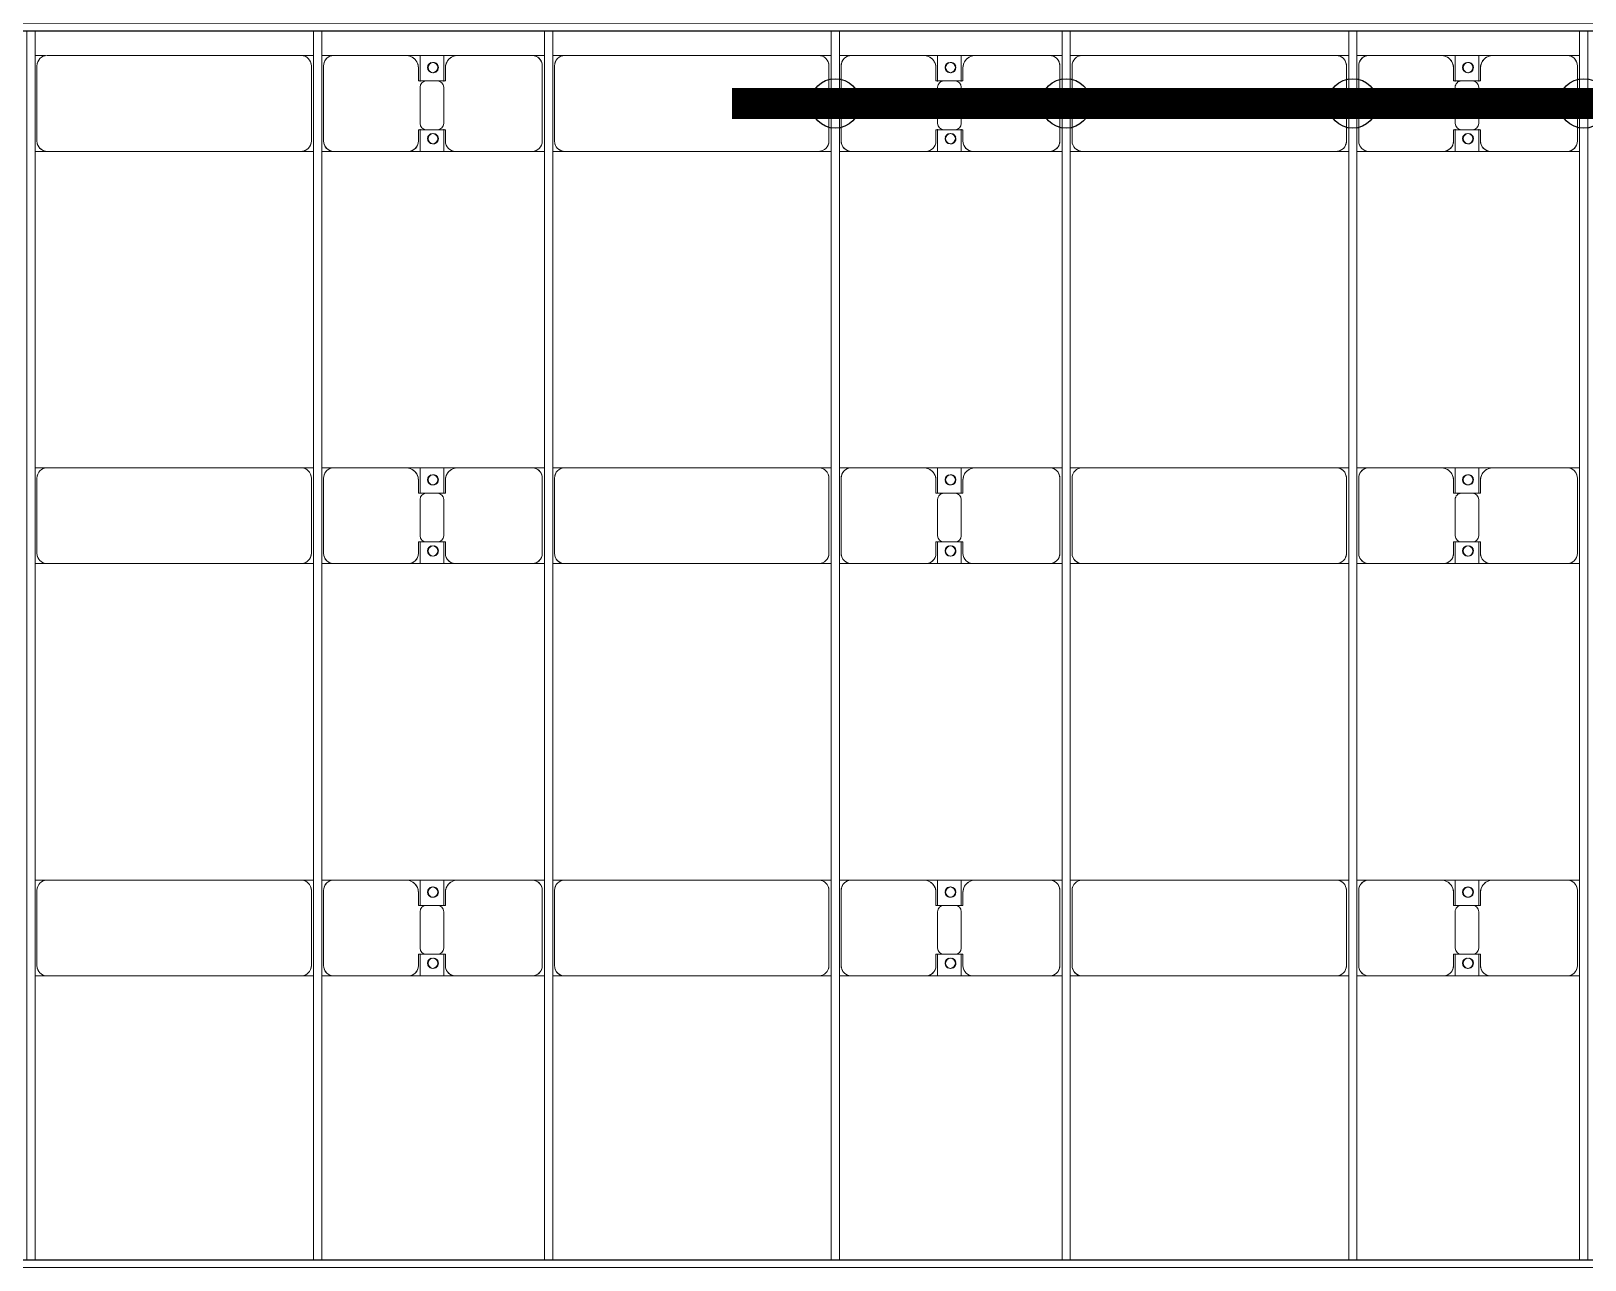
# Model space of a CAD drawing. Header units: millimetres. Extents: x -533732 to -130507, y -117886 to -23954.
# Drawn here: x -506630 to -499094, y -47746 to -41785 of the extents above; entities that cross this region are included whole.
import ezdxf

# ---------------------------------------------------------------- set-up
doc = ezdxf.new("R2010")
doc.units = ezdxf.units.MM
doc.layers.add('A-GENM', color=13, linetype='Continuous', lineweight=9)
doc.layers.add('S-BEAM', color=12, linetype='Continuous', lineweight=9)
doc.layers.add('GC-HOP 40x60 GIA CUONG', color=1, linetype='Continuous')

# ---------------------------------------------------------------- blocks, each defined once
blk = doc.blocks.new('Dầm C52 - Hộp 40x60-19816-BỐ TRÍ KHUNG KẾT CẤU BÈ PIN 06')
at = {"layer": 'S-BEAM', "color": 3, "lineweight": 25}
for p, q in [((-145891.1, 20), (145891.1, 20)), ((145891.1, -20), (-145891.1, -20))]:
    blk.add_line(p, q, dxfattribs=at)
blk = doc.blocks.new('Dai phao do pin - DẢI PHAO ĐỠ PIN-V111-BỐ TRÍ KHUNG KẾT CẤU BÈ PIN 06')
at = {"layer": 'A-GENM', "color": 7}
for p, q in [((43378.9, 223.4), (43439.7, 223.4)), ((43378.9, 223.4), (43439.7, 223.4)), ((43389.7, 173.4), (43389.7, -191.6)), ((43809.7, 223.4), (43439.7, 223.4)), ((43809.7, 223.4), (43982.2, 223.4)), ((43982.2, 223.4), (43809.7, 223.4)), ((43859.7, 118.2), (43859.7, 173.4)), ((43867.8, 223.4), (44040.3, 223.4)), ((43867.8, 116.2), (43867.8, 223.4)), ((44040.3, 223.4), (43867.8, 223.4)), ((43982.2, 223.4), (43982.2, 116.2)), ((43990.3, 173.4), (43990.3, 118.2)), ((44400.3, 223.4), (44040.3, 223.4)), ((44400.3, 223.4), (44458.9, 223.4)), ((44400.3, 223.4), (44458.9, 223.4)), ((44450.3, -191.6), (44450.3, 173.4)), ((44498.9, 223.4), (44559.7, 223.4)), ((44498.9, 223.4), (44559.7, 223.4)), ((44509.7, 173.4), (44509.7, -191.6)), ((45790.3, 223.4), (44559.7, 223.4)), ((45790.3, 223.4), (45848.9, 223.4)), ((45790.3, 223.4), (45848.9, 223.4)), ((45840.3, -191.6), (45840.3, 173.4)), ((45888.9, 223.4), (45949.7, 223.4)), ((45888.9, 223.4), (45949.7, 223.4)), ((45899.7, 173.4), (45899.7, -191.6)), ((46319.7, 223.4), (45949.7, 223.4)), ((46319.7, 223.4), (46492.2, 223.4)), ((46492.2, 223.4), (46319.7, 223.4)), ((46369.7, 118.2), (46369.7, 173.4)), ((46377.8, 223.4), (46550.3, 223.4)), ((46377.8, 116.2), (46377.8, 223.4)), ((46550.3, 223.4), (46377.8, 223.4)), ((46492.2, 223.4), (46492.2, 116.2)), ((46500.3, 173.4), (46500.3, 118.2)), ((46910.3, 223.4), (46550.3, 223.4)), ((46910.3, 223.4), (46968.9, 223.4)), ((46910.3, 223.4), (46968.9, 223.4)), ((46960.3, -191.6), (46960.3, 173.4)), ((47008.9, 223.4), (47069.7, 223.4)), ((47008.9, 223.4), (47069.7, 223.4)), ((47019.7, 173.4), (47019.7, -191.6)), ((48300.3, 223.4), (47069.7, 223.4)), ((48300.3, 223.4), (48358.9, 223.4)), ((48300.3, 223.4), (48358.9, 223.4)), ((48350.3, -191.6), (48350.3, 173.4)), ((48398.9, 223.4), (48459.7, 223.4)), ((48398.9, 223.4), (48459.7, 223.4)), ((48409.7, 173.4), (48409.7, -191.6)), ((48829.7, 223.4), (48459.7, 223.4)), ((48829.7, 223.4), (49002.2, 223.4)), ((48995.7, 223.4), (48829.7, 223.4)), ((48879.7, 118.2), (48879.7, 173.4)), ((48887.8, 223.4), (49060.3, 223.4)), ((48887.8, 116.2), (48887.8, 223.4)), ((49060.3, 223.4), (48887.8, 223.4)), ((49002.2, 223.4), (49002.2, 116.2)), ((49010.3, 173.4), (49010.3, 118.2)), ((49420.3, 223.4), (49060.3, 223.4)), ((49420.3, 223.4), (49478.9, 223.4)), ((49420.3, 223.4), (49478.9, 223.4)), ((49470.3, -191.6), (49470.3, 173.4)), ((49518.9, 223.4), (49579.7, 223.4)), ((49518.9, 223.4), (49579.7, 223.4)), ((49529.7, 173.4), (49529.7, -191.6)), ((50810.3, 223.4), (49579.7, 223.4)), ((50810.3, 223.4), (50868.9, 223.4)), ((50819.2, 223.4), (50868.9, 223.4)), ((50860.3, -191.6), (50860.3, 173.4)), ((43952.2, 118.2), (43859.7, 118.2)), ((43867.8, 88.2), (43867.8, -88.2)), ((43990.3, 118.2), (43897.8, 118.2)), ((43982.2, -88.2), (43982.2, 88.2)), ((46462.2, 118.2), (46369.7, 118.2)), ((46377.8, 88.2), (46377.8, -88.2)), ((46500.3, 118.2), (46407.8, 118.2)), ((46492.2, -88.2), (46492.2, 88.2)), ((48972.2, 118.2), (48879.7, 118.2)), ((48887.8, 88.2), (48887.8, -88.2)), ((49010.3, 118.2), (48917.8, 118.2)), ((49002.2, -88.2), (49002.2, 88.2)), ((43859.7, -181.6), (43859.7, -118.2)), ((43859.7, -118.2), (43952.2, -118.2)), ((43867.8, -241.6), (43867.8, -116.2)), ((43897.8, -118.2), (43990.3, -118.2)), ((43982.2, -116.2), (43982.2, -241.6)), ((43990.3, -118.2), (43990.3, -181.6)), ((46369.7, -181.6), (46369.7, -118.2)), ((46369.7, -118.2), (46462.2, -118.2)), ((46377.8, -241.6), (46377.8, -116.2)), ((46407.8, -118.2), (46500.3, -118.2)), ((46492.2, -116.2), (46492.2, -241.6)), ((46500.3, -118.2), (46500.3, -181.6)), ((48879.7, -181.6), (48879.7, -118.2)), ((48879.7, -118.2), (48972.2, -118.2)), ((48887.8, -241.6), (48887.8, -116.2)), ((48917.8, -118.2), (49010.3, -118.2)), ((49002.2, -116.2), (49002.2, -241.6)), ((49010.3, -118.2), (49010.3, -181.6)), ((43439.7, -241.6), (43378.9, -241.6)), ((43439.7, -241.6), (43378.9, -241.6)), ((43439.7, -241.6), (43799.7, -241.6)), ((43982.2, -241.6), (43799.7, -241.6)), ((43799.7, -241.6), (43982.2, -241.6)), ((44050.3, -241.6), (43867.8, -241.6)), ((43867.8, -241.6), (44050.3, -241.6)), ((44050.3, -241.6), (44400.3, -241.6)), ((44458.9, -241.6), (44400.3, -241.6)), ((44458.9, -241.6), (44400.3, -241.6)), ((44559.7, -241.6), (44498.9, -241.6)), ((44559.7, -241.6), (44498.9, -241.6)), ((44559.7, -241.6), (45790.3, -241.6)), ((45848.9, -241.6), (45790.3, -241.6)), ((45848.9, -241.6), (45790.3, -241.6)), ((45949.7, -241.6), (45888.9, -241.6)), ((45949.7, -241.6), (45888.9, -241.6)), ((45949.7, -241.6), (46309.7, -241.6)), ((46492.2, -241.6), (46309.7, -241.6)), ((46309.7, -241.6), (46492.2, -241.6)), ((46560.3, -241.6), (46377.8, -241.6)), ((46377.8, -241.6), (46560.3, -241.6)), ((46560.3, -241.6), (46910.3, -241.6)), ((46968.9, -241.6), (46910.3, -241.6)), ((46968.9, -241.6), (46910.3, -241.6)), ((47069.7, -241.6), (47008.9, -241.6)), ((47069.7, -241.6), (47008.9, -241.6)), ((47069.7, -241.6), (48300.3, -241.6)), ((48358.9, -241.6), (48300.3, -241.6)), ((48358.9, -241.6), (48300.3, -241.6)), ((48459.7, -241.6), (48398.9, -241.6)), ((48459.7, -241.6), (48398.9, -241.6)), ((48459.7, -241.6), (48819.7, -241.6)), ((49002.2, -241.6), (48819.7, -241.6)), ((48819.7, -241.6), (48995.7, -241.6)), ((49070.3, -241.6), (48887.8, -241.6)), ((48887.8, -241.6), (49070.3, -241.6)), ((49070.3, -241.6), (49420.3, -241.6)), ((49478.9, -241.6), (49420.3, -241.6)), ((49478.9, -241.6), (49420.3, -241.6)), ((49579.7, -241.6), (49518.9, -241.6)), ((49579.7, -241.6), (49518.9, -241.6)), ((49579.7, -241.6), (50810.3, -241.6)), ((50868.9, -241.6), (50819.2, -241.6)), ((50868.9, -241.6), (50819.2, -241.6))]:
    blk.add_line(p, q, dxfattribs=at)
for centre, radius, start, end in [((43439.7, 173.4), 50, 90, 180), ((43439.7, 173.4), 50, 105, 180), ((43809.7, 173.4), 50, 360, 90), ((43809.7, 173.4), 50, 360, 75), ((43918.6, 161.8), 25, 360, 180), ((43918.6, 161.8), 25, 180, 0), ((43918.6, 161.8), 25, 0, 165), ((43918.6, 161.8), 25, 195, 255), ((43921.4, 161.8), 25, 0, 180), ((43921.4, 161.8), 25, 90, 180), ((43921.4, 161.8), 25, 180, 0), ((43921.4, 161.8), 25, 180, 255), ((43918.6, 161.8), 25, 285, 0), ((43921.4, 161.8), 25, 15, 75), ((43921.4, 161.8), 25, 285, 345), ((44040.3, 173.4), 50, 90, 180), ((44040.3, 173.4), 50, 105, 180), ((44400.3, 173.4), 50, 360, 90), ((44400.3, 173.4), 50, 360, 75), ((44559.7, 173.4), 50, 90, 180), ((44559.7, 173.4), 50, 150, 180), ((44559.7, 173.4), 50, 90, 120), ((45790.3, 173.4), 50, 360, 90), ((45790.3, 173.4), 50, 15, 90), ((45949.7, 173.4), 50, 90, 180), ((45949.7, 173.4), 50, 105, 180), ((46319.7, 173.4), 50, 0, 90), ((46319.7, 173.4), 50, 0, 75), ((46428.6, 161.8), 25, 360, 180), ((46428.6, 161.8), 25, 180, 360), ((46428.6, 161.8), 25, 360, 165), ((46428.6, 161.8), 25, 195, 255), ((46431.4, 161.8), 25, 0, 180), ((46431.4, 161.8), 25, 90, 180), ((46431.4, 161.8), 25, 180, 0), ((46431.4, 161.8), 25, 180, 255), ((46428.6, 161.8), 25, 285, 360), ((46431.4, 161.8), 25, 15, 75), ((46431.4, 161.8), 25, 285, 345), ((46550.3, 173.4), 50, 90, 180), ((46550.3, 173.4), 50, 105, 180), ((46910.3, 173.4), 50, 360, 90), ((46910.3, 173.4), 50, 360, 75), ((47069.7, 173.4), 50, 90, 180), ((47069.7, 173.4), 50, 150, 180), ((47069.7, 173.4), 50, 90, 120), ((48300.3, 173.4), 50, 360, 90), ((48300.3, 173.4), 50, 15, 90), ((48459.7, 173.4), 50, 90, 180), ((48459.7, 173.4), 50, 105, 180), ((48829.7, 173.4), 50, 0, 90), ((48829.7, 173.4), 50, 0, 75), ((48938.6, 161.8), 25, 360, 180), ((48938.6, 161.8), 25, 180, 360), ((48938.6, 161.8), 25, 360, 165), ((48938.6, 161.8), 25, 195, 255), ((48941.4, 161.8), 25, 0, 180), ((48941.4, 161.8), 25, 90, 180), ((48941.4, 161.8), 25, 180, 0), ((48941.4, 161.8), 25, 180, 255), ((48938.6, 161.8), 25, 285, 360), ((48941.4, 161.8), 25, 15, 75), ((48941.4, 161.8), 25, 285, 345), ((49060.3, 173.4), 50, 90, 180), ((49060.3, 173.4), 50, 105, 180), ((49420.3, 173.4), 50, 360, 90), ((49420.3, 173.4), 50, 360, 75), ((49579.7, 173.4), 50, 90, 180), ((49579.7, 173.4), 50, 150, 180), ((49579.7, 173.4), 50, 90, 120), ((50810.3, 173.4), 50, 0, 90), ((50810.3, 173.4), 50, 15, 90), ((43897.8, 88.2), 30, 90, 180), ((43952.2, 88.2), 30, 0, 90), ((46407.8, 88.2), 30, 90, 180), ((46462.2, 88.2), 30, 0, 90), ((48917.8, 88.2), 30, 90, 180), ((48972.2, 88.2), 30, 0, 90), ((43897.8, -88.2), 30, 180, 270), ((43952.2, -88.2), 30, 270, 0), ((46407.8, -88.2), 30, 180, 270), ((46462.2, -88.2), 30, 270, 0), ((48917.8, -88.2), 30, 180, 270), ((48972.2, -88.2), 30, 270, 360), ((43439.7, -191.6), 50, 180, 270), ((43439.7, -191.6), 50, 180, 255), ((43799.7, -181.6), 60, 270, 360), ((43799.7, -181.6), 60, 300, 360), ((43918.6, -183.2), 25, 360, 180), ((43918.6, -183.2), 25, 180, 0), ((43918.6, -183.2), 25, 195, 0), ((43921.4, -183.2), 25, 0, 180), ((43921.4, -183.2), 25, 60, 180), ((43921.4, -183.2), 25, 180, 0), ((43921.4, -183.2), 25, 180, 270), ((43918.6, -183.2), 25, 0, 150), ((43921.4, -183.2), 25, 285, 345), ((43921.4, -183.2), 25, 15, 30), ((44050.3, -181.6), 60, 180, 270), ((44050.3, -181.6), 60, 180, 240), ((44400.3, -191.6), 50, 270, 360), ((44400.3, -191.6), 50, 285, 360), ((44559.7, -191.6), 50, 180, 270), ((44559.7, -191.6), 50, 180, 210), ((45790.3, -191.6), 50, 270, 360), ((45790.3, -191.6), 50, 330, 345), ((45949.7, -191.6), 50, 180, 270), ((45949.7, -191.6), 50, 180, 255), ((46309.7, -181.6), 60, 270, 0), ((46309.7, -181.6), 60, 300, 0), ((46428.6, -183.2), 25, 0, 180), ((46428.6, -183.2), 25, 180, 0), ((46428.6, -183.2), 25, 195, 0), ((46431.4, -183.2), 25, 0, 180), ((46431.4, -183.2), 25, 60, 180), ((46431.4, -183.2), 25, 180, 0), ((46431.4, -183.2), 25, 180, 270), ((46428.6, -183.2), 25, 0, 150), ((46431.4, -183.2), 25, 285, 345), ((46431.4, -183.2), 25, 15, 30), ((46560.3, -181.6), 60, 180, 270), ((46560.3, -181.6), 60, 180, 240), ((46910.3, -191.6), 50, 270, 0), ((46910.3, -191.6), 50, 285, 0), ((47069.7, -191.6), 50, 180, 270), ((47069.7, -191.6), 50, 180, 210), ((48300.3, -191.6), 50, 270, 360), ((48300.3, -191.6), 50, 330, 345), ((48459.7, -191.6), 50, 180, 270), ((48459.7, -191.6), 50, 180, 255), ((48819.7, -181.6), 60, 270, 360), ((48819.7, -181.6), 60, 300, 360), ((48938.6, -183.2), 25, 360, 180), ((48938.6, -183.2), 25, 180, 360), ((48938.6, -183.2), 25, 195, 360), ((48941.4, -183.2), 25, 0, 180), ((48941.4, -183.2), 25, 60, 180), ((48941.4, -183.2), 25, 180, 0), ((48941.4, -183.2), 25, 180, 270), ((48938.6, -183.2), 25, 0, 150), ((48941.4, -183.2), 25, 285, 345), ((48941.4, -183.2), 25, 15, 30), ((49070.3, -181.6), 60, 180, 270), ((49070.3, -181.6), 60, 180, 240), ((49420.3, -191.6), 50, 270, 0), ((49420.3, -191.6), 50, 285, 0), ((49579.7, -191.6), 50, 180, 270), ((49579.7, -191.6), 50, 180, 210), ((50810.3, -191.6), 50, 270, 360), ((50810.3, -191.6), 50, 330, 345), ((44559.7, -191.6), 50, 225, 255), ((45790.3, -191.6), 50, 270, 300), ((47069.7, -191.6), 50, 225, 255), ((48300.3, -191.6), 50, 270, 300), ((49579.7, -191.6), 50, 225, 255), ((50810.3, -191.6), 50, 285, 300)]:
    blk.add_arc(centre, radius, start, end, dxfattribs=at)
blk = doc.blocks.new('Dai phao do pin - DẢI PHAO ĐỠ PIN-V112-BỐ TRÍ KHUNG KẾT CẤU BÈ PIN 06')
at = {"layer": 'A-GENM', "color": 7}
for p, q in [((43378.9, 223.4), (43439.7, 223.4)), ((43378.9, 223.4), (43439.7, 223.4)), ((43389.7, 173.4), (43389.7, -191.6)), ((43809.7, 223.4), (43439.7, 223.4)), ((43809.7, 223.4), (43982.2, 223.4)), ((43982.2, 223.4), (43809.7, 223.4)), ((43859.7, 118.2), (43859.7, 173.4)), ((43867.8, 223.4), (44040.3, 223.4)), ((43867.8, 116.2), (43867.8, 223.4)), ((44040.3, 223.4), (43867.8, 223.4)), ((43982.2, 223.4), (43982.2, 116.2)), ((43990.3, 173.4), (43990.3, 118.2)), ((44400.3, 223.4), (44040.3, 223.4)), ((44400.3, 223.4), (44458.9, 223.4)), ((44400.3, 223.4), (44458.9, 223.4)), ((44450.3, -191.6), (44450.3, 173.4)), ((44498.9, 223.4), (44559.7, 223.4)), ((44498.9, 223.4), (44559.7, 223.4)), ((44509.7, 173.4), (44509.7, -191.6)), ((45790.3, 223.4), (44559.7, 223.4)), ((45790.3, 223.4), (45848.9, 223.4)), ((45790.3, 223.4), (45848.9, 223.4)), ((45840.3, -191.6), (45840.3, 173.4)), ((45888.9, 223.4), (45949.7, 223.4)), ((45888.9, 223.4), (45949.7, 223.4)), ((45899.7, 173.4), (45899.7, -191.6)), ((46319.7, 223.4), (45949.7, 223.4)), ((46319.7, 223.4), (46492.2, 223.4)), ((46492.2, 223.4), (46319.7, 223.4)), ((46369.7, 118.2), (46369.7, 173.4)), ((46377.8, 223.4), (46550.3, 223.4)), ((46377.8, 116.2), (46377.8, 223.4)), ((46550.3, 223.4), (46377.8, 223.4)), ((46492.2, 223.4), (46492.2, 116.2)), ((46500.3, 173.4), (46500.3, 118.2)), ((46910.3, 223.4), (46550.3, 223.4)), ((46910.3, 223.4), (46968.9, 223.4)), ((46910.3, 223.4), (46968.9, 223.4)), ((46960.3, -191.6), (46960.3, 173.4)), ((47008.9, 223.4), (47069.7, 223.4)), ((47008.9, 223.4), (47069.7, 223.4)), ((47019.7, 173.4), (47019.7, -191.6)), ((48300.3, 223.4), (47069.7, 223.4)), ((48300.3, 223.4), (48358.9, 223.4)), ((48300.3, 223.4), (48358.9, 223.4)), ((48350.3, -191.6), (48350.3, 173.4)), ((48398.9, 223.4), (48459.7, 223.4)), ((48398.9, 223.4), (48459.7, 223.4)), ((48409.7, 173.4), (48409.7, -191.6)), ((48829.7, 223.4), (48459.7, 223.4)), ((48829.7, 223.4), (49002.2, 223.4)), ((48995.6, 223.4), (48829.7, 223.4)), ((48879.7, 118.2), (48879.7, 173.4)), ((48887.8, 223.4), (49060.3, 223.4)), ((48887.8, 116.2), (48887.8, 223.4)), ((49060.3, 223.4), (48887.8, 223.4)), ((49002.2, 223.4), (49002.2, 116.2)), ((49010.3, 173.4), (49010.3, 118.2)), ((49420.3, 223.4), (49060.3, 223.4)), ((49420.3, 223.4), (49478.9, 223.4)), ((49420.3, 223.4), (49478.9, 223.4)), ((49470.3, -191.6), (49470.3, 173.4)), ((49518.9, 223.4), (49579.7, 223.4)), ((49518.9, 223.4), (49579.7, 223.4)), ((49529.7, 173.4), (49529.7, -191.6)), ((50810.3, 223.4), (49579.7, 223.4)), ((50810.3, 223.4), (50868.9, 223.4)), ((50810.3, 223.4), (50868.9, 223.4)), ((50860.3, -191.6), (50860.3, 173.4)), ((43952.2, 118.2), (43859.7, 118.2)), ((43867.8, 88.2), (43867.8, -88.2)), ((43990.3, 118.2), (43897.8, 118.2)), ((43982.2, -88.2), (43982.2, 88.2)), ((46462.2, 118.2), (46369.7, 118.2)), ((46377.8, 88.2), (46377.8, -88.2)), ((46500.3, 118.2), (46407.8, 118.2)), ((46492.2, -88.2), (46492.2, 88.2)), ((48972.2, 118.2), (48879.7, 118.2)), ((48887.8, 88.2), (48887.8, -88.2)), ((49010.3, 118.2), (48917.8, 118.2)), ((49002.2, -88.2), (49002.2, 88.2)), ((43859.7, -181.6), (43859.7, -118.2)), ((43859.7, -118.2), (43952.2, -118.2)), ((43867.8, -241.6), (43867.8, -116.2)), ((43897.8, -118.2), (43990.3, -118.2)), ((43982.2, -116.2), (43982.2, -241.6)), ((43990.3, -118.2), (43990.3, -181.6)), ((46369.7, -181.6), (46369.7, -118.2)), ((46369.7, -118.2), (46462.2, -118.2)), ((46377.8, -241.6), (46377.8, -116.2)), ((46407.8, -118.2), (46500.3, -118.2)), ((46492.2, -116.2), (46492.2, -241.6)), ((46500.3, -118.2), (46500.3, -181.6)), ((48879.7, -181.6), (48879.7, -118.2)), ((48879.7, -118.2), (48972.2, -118.2)), ((48887.8, -241.6), (48887.8, -116.2)), ((48917.8, -118.2), (49010.3, -118.2)), ((49002.2, -116.2), (49002.2, -241.6)), ((49010.3, -118.2), (49010.3, -181.6)), ((43439.7, -241.6), (43378.9, -241.6)), ((43439.7, -241.6), (43378.9, -241.6)), ((43439.7, -241.6), (43799.7, -241.6)), ((43982.2, -241.6), (43799.7, -241.6)), ((43799.7, -241.6), (43982.2, -241.6)), ((44050.3, -241.6), (43867.8, -241.6)), ((43867.8, -241.6), (44050.3, -241.6)), ((44050.3, -241.6), (44400.3, -241.6)), ((44458.9, -241.6), (44400.3, -241.6)), ((44458.9, -241.6), (44400.3, -241.6)), ((44559.7, -241.6), (44498.9, -241.6)), ((44559.7, -241.6), (44498.9, -241.6)), ((44559.7, -241.6), (45790.3, -241.6)), ((45848.9, -241.6), (45790.3, -241.6)), ((45848.9, -241.6), (45790.3, -241.6)), ((45949.7, -241.6), (45888.9, -241.6)), ((45949.7, -241.6), (45888.9, -241.6)), ((45949.7, -241.6), (46309.7, -241.6)), ((46492.2, -241.6), (46309.7, -241.6)), ((46309.7, -241.6), (46492.2, -241.6)), ((46560.3, -241.6), (46377.8, -241.6)), ((46377.8, -241.6), (46560.3, -241.6)), ((46560.3, -241.6), (46910.3, -241.6)), ((46968.9, -241.6), (46910.3, -241.6)), ((46968.9, -241.6), (46910.3, -241.6)), ((47069.7, -241.6), (47008.9, -241.6)), ((47069.7, -241.6), (47008.9, -241.6)), ((47069.7, -241.6), (48300.3, -241.6)), ((48358.9, -241.6), (48300.3, -241.6)), ((48358.9, -241.6), (48300.3, -241.6)), ((48459.7, -241.6), (48398.9, -241.6)), ((48459.7, -241.6), (48398.9, -241.6)), ((48459.7, -241.6), (48819.7, -241.6)), ((49002.2, -241.6), (48819.7, -241.6)), ((48819.7, -241.6), (48995.6, -241.6)), ((49070.3, -241.6), (48887.8, -241.6)), ((48887.8, -241.6), (49070.3, -241.6)), ((49070.3, -241.6), (49420.3, -241.6)), ((49478.9, -241.6), (49420.3, -241.6)), ((49478.9, -241.6), (49420.3, -241.6)), ((49579.7, -241.6), (49518.9, -241.6)), ((49579.7, -241.6), (49518.9, -241.6)), ((49579.7, -241.6), (50810.3, -241.6)), ((50868.9, -241.6), (50819.2, -241.6)), ((50868.9, -241.6), (50819.2, -241.6))]:
    blk.add_line(p, q, dxfattribs=at)
for centre, radius, start, end in [((43439.7, 173.4), 50, 90, 180), ((43439.7, 173.4), 50, 105, 180), ((43809.7, 173.4), 50, 360, 90), ((43809.7, 173.4), 50, 360, 75), ((43918.6, 161.8), 25, 360, 180), ((43918.6, 161.8), 25, 180, 0), ((43918.6, 161.8), 25, 0, 165), ((43918.6, 161.8), 25, 195, 255), ((43921.4, 161.8), 25, 0, 180), ((43921.4, 161.8), 25, 90, 180), ((43921.4, 161.8), 25, 180, 0), ((43921.4, 161.8), 25, 180, 255), ((43918.6, 161.8), 25, 285, 0), ((43921.4, 161.8), 25, 15, 75), ((43921.4, 161.8), 25, 285, 345), ((44040.3, 173.4), 50, 90, 180), ((44040.3, 173.4), 50, 105, 180), ((44400.3, 173.4), 50, 360, 90), ((44400.3, 173.4), 50, 360, 75), ((44559.7, 173.4), 50, 90, 180), ((44559.7, 173.4), 50, 150, 180), ((44559.7, 173.4), 50, 90, 120), ((45790.3, 173.4), 50, 360, 90), ((45790.3, 173.4), 50, 15, 90), ((45949.7, 173.4), 50, 90, 180), ((45949.7, 173.4), 50, 105, 180), ((46319.7, 173.4), 50, 0, 90), ((46319.7, 173.4), 50, 0, 75), ((46428.6, 161.8), 25, 360, 180), ((46428.6, 161.8), 25, 180, 360), ((46428.6, 161.8), 25, 360, 165), ((46428.6, 161.8), 25, 195, 255), ((46431.4, 161.8), 25, 0, 180), ((46431.4, 161.8), 25, 90, 180), ((46431.4, 161.8), 25, 180, 0), ((46431.4, 161.8), 25, 180, 255), ((46428.6, 161.8), 25, 285, 360), ((46431.4, 161.8), 25, 15, 75), ((46431.4, 161.8), 25, 285, 345), ((46550.3, 173.4), 50, 90, 180), ((46550.3, 173.4), 50, 105, 180), ((46910.3, 173.4), 50, 360, 90), ((46910.3, 173.4), 50, 360, 75), ((47069.7, 173.4), 50, 90, 180), ((47069.7, 173.4), 50, 150, 180), ((47069.7, 173.4), 50, 90, 120), ((48300.3, 173.4), 50, 360, 90), ((48300.3, 173.4), 50, 15, 90), ((48459.7, 173.4), 50, 90, 180), ((48459.7, 173.4), 50, 105, 180), ((48829.7, 173.4), 50, 0, 90), ((48829.7, 173.4), 50, 0, 75), ((48938.6, 161.8), 25, 360, 180), ((48938.6, 161.8), 25, 180, 360), ((48938.6, 161.8), 25, 360, 165), ((48938.6, 161.8), 25, 195, 255), ((48941.4, 161.8), 25, 0, 180), ((48941.4, 161.8), 25, 90, 180), ((48941.4, 161.8), 25, 180, 0), ((48941.4, 161.8), 25, 180, 255), ((48938.6, 161.8), 25, 285, 360), ((48941.4, 161.8), 25, 15, 75), ((48941.4, 161.8), 25, 285, 345), ((49060.3, 173.4), 50, 90, 180), ((49060.3, 173.4), 50, 105, 180), ((49420.3, 173.4), 50, 360, 90), ((49420.3, 173.4), 50, 360, 75), ((49579.7, 173.4), 50, 90, 180), ((49579.7, 173.4), 50, 150, 180), ((49579.7, 173.4), 50, 90, 120), ((50810.3, 173.4), 50, 0, 90), ((50810.3, 173.4), 50, 15, 90), ((43897.8, 88.2), 30, 90, 180), ((43952.2, 88.2), 30, 0, 90), ((46407.8, 88.2), 30, 90, 180), ((46462.2, 88.2), 30, 0, 90), ((48917.8, 88.2), 30, 90, 180), ((48972.2, 88.2), 30, 0, 90), ((43897.8, -88.2), 30, 180, 270), ((43952.2, -88.2), 30, 270, 0), ((46407.8, -88.2), 30, 180, 270), ((46462.2, -88.2), 30, 270, 0), ((48917.8, -88.2), 30, 180, 270), ((48972.2, -88.2), 30, 270, 360), ((43439.7, -191.6), 50, 180, 270), ((43439.7, -191.6), 50, 180, 255), ((43799.7, -181.6), 60, 270, 360), ((43799.7, -181.6), 60, 300, 360), ((43918.6, -183.2), 25, 360, 180), ((43918.6, -183.2), 25, 180, 0), ((43918.6, -183.2), 25, 195, 0), ((43921.4, -183.2), 25, 0, 180), ((43921.4, -183.2), 25, 60, 180), ((43921.4, -183.2), 25, 180, 0), ((43921.4, -183.2), 25, 180, 270), ((43918.6, -183.2), 25, 0, 150), ((43921.4, -183.2), 25, 285, 345), ((43921.4, -183.2), 25, 15, 30), ((44050.3, -181.6), 60, 180, 270), ((44050.3, -181.6), 60, 180, 240), ((44400.3, -191.6), 50, 270, 360), ((44400.3, -191.6), 50, 285, 360), ((44559.7, -191.6), 50, 180, 270), ((44559.7, -191.6), 50, 180, 210), ((45790.3, -191.6), 50, 270, 360), ((45790.3, -191.6), 50, 330, 345), ((45949.7, -191.6), 50, 180, 270), ((45949.7, -191.6), 50, 180, 255), ((46309.7, -181.6), 60, 270, 0), ((46309.7, -181.6), 60, 300, 0), ((46428.6, -183.2), 25, 0, 180), ((46428.6, -183.2), 25, 180, 0), ((46428.6, -183.2), 25, 195, 0), ((46431.4, -183.2), 25, 0, 180), ((46431.4, -183.2), 25, 60, 180), ((46431.4, -183.2), 25, 180, 0), ((46431.4, -183.2), 25, 180, 270), ((46428.6, -183.2), 25, 0, 150), ((46431.4, -183.2), 25, 285, 345), ((46431.4, -183.2), 25, 15, 30), ((46560.3, -181.6), 60, 180, 270), ((46560.3, -181.6), 60, 180, 240), ((46910.3, -191.6), 50, 270, 0), ((46910.3, -191.6), 50, 285, 0), ((47069.7, -191.6), 50, 180, 270), ((47069.7, -191.6), 50, 180, 210), ((48300.3, -191.6), 50, 270, 360), ((48300.3, -191.6), 50, 330, 345), ((48459.7, -191.6), 50, 180, 270), ((48459.7, -191.6), 50, 180, 255), ((48819.7, -181.6), 60, 270, 360), ((48819.7, -181.6), 60, 300, 360), ((48938.6, -183.2), 25, 360, 180), ((48938.6, -183.2), 25, 180, 360), ((48938.6, -183.2), 25, 195, 360), ((48941.4, -183.2), 25, 0, 180), ((48941.4, -183.2), 25, 60, 180), ((48941.4, -183.2), 25, 180, 0), ((48941.4, -183.2), 25, 180, 270), ((48938.6, -183.2), 25, 0, 150), ((48941.4, -183.2), 25, 285, 345), ((48941.4, -183.2), 25, 15, 30), ((49070.3, -181.6), 60, 180, 270), ((49070.3, -181.6), 60, 180, 240), ((49420.3, -191.6), 50, 270, 0), ((49420.3, -191.6), 50, 285, 0), ((49579.7, -191.6), 50, 180, 270), ((49579.7, -191.6), 50, 180, 210), ((50810.3, -191.6), 50, 270, 360), ((50810.3, -191.6), 50, 330, 345), ((44559.7, -191.6), 50, 225, 255), ((45790.3, -191.6), 50, 270, 300), ((47069.7, -191.6), 50, 225, 255), ((48300.3, -191.6), 50, 270, 300), ((49579.7, -191.6), 50, 225, 255), ((50810.3, -191.6), 50, 285, 300)]:
    blk.add_arc(centre, radius, start, end, dxfattribs=at)
blk = doc.blocks.new('Dai phao do pin - DẢI PHAO ĐỠ PIN-V113-BỐ TRÍ KHUNG KẾT CẤU BÈ PIN 06')
at = {"layer": 'A-GENM', "color": 7}
for p, q in [((43378.9, 223.4), (43439.7, 223.4)), ((43378.9, 223.4), (43439.7, 223.4)), ((43389.7, 173.4), (43389.7, -191.6)), ((43809.7, 223.4), (43439.7, 223.4)), ((43809.7, 223.4), (43982.2, 223.4)), ((43982.2, 223.4), (43809.7, 223.4)), ((43859.7, 118.2), (43859.7, 173.4)), ((43867.8, 223.4), (44040.3, 223.4)), ((43867.8, 116.2), (43867.8, 223.4)), ((44040.3, 223.4), (43867.8, 223.4)), ((43982.2, 223.4), (43982.2, 116.2)), ((43990.3, 173.4), (43990.3, 118.2)), ((44400.3, 223.4), (44040.3, 223.4)), ((44400.3, 223.4), (44458.9, 223.4)), ((44400.3, 223.4), (44458.9, 223.4)), ((44450.3, -191.6), (44450.3, 173.4)), ((44498.9, 223.4), (44559.7, 223.4)), ((44498.9, 223.4), (44559.7, 223.4)), ((44509.7, 173.4), (44509.7, -191.6)), ((45790.3, 223.4), (44559.7, 223.4)), ((45790.3, 223.4), (45848.9, 223.4)), ((45790.3, 223.4), (45848.9, 223.4)), ((45840.3, -191.6), (45840.3, 173.4)), ((45888.9, 223.4), (45949.7, 223.4)), ((45888.9, 223.4), (45949.7, 223.4)), ((45899.7, 173.4), (45899.7, -191.6)), ((46319.7, 223.4), (45949.7, 223.4)), ((46319.7, 223.4), (46492.2, 223.4)), ((46492.2, 223.4), (46319.7, 223.4)), ((46369.7, 118.2), (46369.7, 173.4)), ((46377.8, 223.4), (46550.3, 223.4)), ((46377.8, 116.2), (46377.8, 223.4)), ((46550.3, 223.4), (46377.8, 223.4)), ((46492.2, 223.4), (46492.2, 116.2)), ((46500.3, 173.4), (46500.3, 118.2)), ((46910.3, 223.4), (46550.3, 223.4)), ((46910.3, 223.4), (46968.9, 223.4)), ((46910.3, 223.4), (46968.9, 223.4)), ((46960.3, -191.6), (46960.3, 173.4)), ((47008.9, 223.4), (47069.7, 223.4)), ((47008.9, 223.4), (47069.7, 223.4)), ((47019.7, 173.4), (47019.7, -191.6)), ((48300.3, 223.4), (47069.7, 223.4)), ((48300.3, 223.4), (48358.9, 223.4)), ((48300.3, 223.4), (48358.9, 223.4)), ((48350.3, -191.6), (48350.3, 173.4)), ((48398.9, 223.4), (48459.7, 223.4)), ((48398.9, 223.4), (48459.7, 223.4)), ((48409.7, 173.4), (48409.7, -191.6)), ((48829.7, 223.4), (48459.7, 223.4)), ((48829.7, 223.4), (49002.2, 223.4)), ((48995.6, 223.4), (48829.7, 223.4)), ((48879.7, 118.2), (48879.7, 173.4)), ((48887.8, 223.4), (49060.3, 223.4)), ((48887.8, 116.2), (48887.8, 223.4)), ((49060.3, 223.4), (48887.8, 223.4)), ((49002.2, 223.4), (49002.2, 116.2)), ((49010.3, 173.4), (49010.3, 118.2)), ((49420.3, 223.4), (49060.3, 223.4)), ((49420.3, 223.4), (49478.9, 223.4)), ((49420.3, 223.4), (49478.9, 223.4)), ((49470.3, -191.6), (49470.3, 173.4)), ((49518.9, 223.4), (49579.7, 223.4)), ((49518.9, 223.4), (49579.7, 223.4)), ((49529.7, 173.4), (49529.7, -191.6)), ((50810.3, 223.4), (49579.7, 223.4)), ((50810.3, 223.4), (50868.9, 223.4)), ((50819.1, 223.4), (50868.9, 223.4)), ((50860.3, -191.6), (50860.3, 173.4)), ((43952.2, 118.2), (43859.7, 118.2)), ((43867.8, 88.2), (43867.8, -88.2)), ((43990.3, 118.2), (43897.8, 118.2)), ((43982.2, -88.2), (43982.2, 88.2)), ((46462.2, 118.2), (46369.7, 118.2)), ((46377.8, 88.2), (46377.8, -88.2)), ((46500.3, 118.2), (46407.8, 118.2)), ((46492.2, -88.2), (46492.2, 88.2)), ((48972.2, 118.2), (48879.7, 118.2)), ((48887.8, 88.2), (48887.8, -88.2)), ((49010.3, 118.2), (48917.8, 118.2)), ((49002.2, -88.2), (49002.2, 88.2)), ((43859.7, -181.6), (43859.7, -118.2)), ((43859.7, -118.2), (43952.2, -118.2)), ((43867.8, -241.6), (43867.8, -116.2)), ((43897.8, -118.2), (43990.3, -118.2)), ((43982.2, -116.2), (43982.2, -241.6)), ((43990.3, -118.2), (43990.3, -181.6)), ((46369.7, -181.6), (46369.7, -118.2)), ((46369.7, -118.2), (46462.2, -118.2)), ((46377.8, -241.6), (46377.8, -116.2)), ((46407.8, -118.2), (46500.3, -118.2)), ((46492.2, -116.2), (46492.2, -241.6)), ((46500.3, -118.2), (46500.3, -181.6)), ((48879.7, -181.6), (48879.7, -118.2)), ((48879.7, -118.2), (48972.2, -118.2)), ((48887.8, -241.6), (48887.8, -116.2)), ((48917.8, -118.2), (49010.3, -118.2)), ((49002.2, -116.2), (49002.2, -241.6)), ((49010.3, -118.2), (49010.3, -181.6)), ((43439.7, -241.6), (43378.9, -241.6)), ((43439.7, -241.6), (43378.9, -241.6)), ((43439.7, -241.6), (43799.7, -241.6)), ((43982.2, -241.6), (43799.7, -241.6)), ((43799.7, -241.6), (43982.2, -241.6)), ((44050.3, -241.6), (43867.8, -241.6)), ((43867.8, -241.6), (44050.3, -241.6)), ((44050.3, -241.6), (44400.3, -241.6)), ((44458.9, -241.6), (44400.3, -241.6)), ((44458.9, -241.6), (44400.3, -241.6)), ((44559.7, -241.6), (44498.9, -241.6)), ((44559.7, -241.6), (44498.9, -241.6)), ((44559.7, -241.6), (45790.3, -241.6)), ((45848.9, -241.6), (45790.3, -241.6)), ((45848.9, -241.6), (45790.3, -241.6)), ((45949.7, -241.6), (45888.9, -241.6)), ((45949.7, -241.6), (45888.9, -241.6)), ((45949.7, -241.6), (46309.7, -241.6)), ((46492.2, -241.6), (46309.7, -241.6)), ((46309.7, -241.6), (46492.2, -241.6)), ((46560.3, -241.6), (46377.8, -241.6)), ((46377.8, -241.6), (46560.3, -241.6)), ((46560.3, -241.6), (46910.3, -241.6)), ((46968.9, -241.6), (46910.3, -241.6)), ((46968.9, -241.6), (46910.3, -241.6)), ((47069.7, -241.6), (47008.9, -241.6)), ((47069.7, -241.6), (47008.9, -241.6)), ((47069.7, -241.6), (48300.3, -241.6)), ((48358.9, -241.6), (48300.3, -241.6)), ((48358.9, -241.6), (48300.3, -241.6)), ((48459.7, -241.6), (48398.9, -241.6)), ((48459.7, -241.6), (48398.9, -241.6)), ((48459.7, -241.6), (48819.7, -241.6)), ((49002.2, -241.6), (48819.7, -241.6)), ((48819.7, -241.6), (48995.6, -241.6)), ((49070.3, -241.6), (48887.8, -241.6)), ((48887.8, -241.6), (49070.3, -241.6)), ((49070.3, -241.6), (49420.3, -241.6)), ((49478.9, -241.6), (49420.3, -241.6)), ((49478.9, -241.6), (49420.3, -241.6)), ((49579.7, -241.6), (49518.9, -241.6)), ((49579.7, -241.6), (49518.9, -241.6)), ((49579.7, -241.6), (50810.3, -241.6)), ((50868.9, -241.6), (50810.3, -241.6)), ((50868.9, -241.6), (50810.3, -241.6))]:
    blk.add_line(p, q, dxfattribs=at)
for centre, radius, start, end in [((43439.7, 173.4), 50, 90, 180), ((43439.7, 173.4), 50, 105, 180), ((43809.7, 173.4), 50, 360, 90), ((43809.7, 173.4), 50, 360, 75), ((43918.6, 161.8), 25, 360, 180), ((43918.6, 161.8), 25, 180, 0), ((43918.6, 161.8), 25, 0, 165), ((43918.6, 161.8), 25, 195, 255), ((43921.4, 161.8), 25, 0, 180), ((43921.4, 161.8), 25, 90, 180), ((43921.4, 161.8), 25, 180, 0), ((43921.4, 161.8), 25, 180, 255), ((43918.6, 161.8), 25, 285, 0), ((43921.4, 161.8), 25, 15, 75), ((43921.4, 161.8), 25, 285, 345), ((44040.3, 173.4), 50, 90, 180), ((44040.3, 173.4), 50, 105, 180), ((44400.3, 173.4), 50, 360, 90), ((44400.3, 173.4), 50, 360, 75), ((44559.7, 173.4), 50, 90, 180), ((44559.7, 173.4), 50, 150, 180), ((44559.7, 173.4), 50, 90, 120), ((45790.3, 173.4), 50, 360, 90), ((45790.3, 173.4), 50, 15, 90), ((45949.7, 173.4), 50, 90, 180), ((45949.7, 173.4), 50, 105, 180), ((46319.7, 173.4), 50, 0, 90), ((46319.7, 173.4), 50, 0, 75), ((46428.6, 161.8), 25, 360, 180), ((46428.6, 161.8), 25, 180, 360), ((46428.6, 161.8), 25, 360, 165), ((46428.6, 161.8), 25, 195, 255), ((46431.4, 161.8), 25, 0, 180), ((46431.4, 161.8), 25, 90, 180), ((46431.4, 161.8), 25, 180, 0), ((46431.4, 161.8), 25, 180, 255), ((46428.6, 161.8), 25, 285, 360), ((46431.4, 161.8), 25, 15, 75), ((46431.4, 161.8), 25, 285, 345), ((46550.3, 173.4), 50, 90, 180), ((46550.3, 173.4), 50, 105, 180), ((46910.3, 173.4), 50, 360, 90), ((46910.3, 173.4), 50, 360, 75), ((47069.7, 173.4), 50, 90, 180), ((47069.7, 173.4), 50, 150, 180), ((47069.7, 173.4), 50, 90, 120), ((48300.3, 173.4), 50, 360, 90), ((48300.3, 173.4), 50, 15, 90), ((48459.7, 173.4), 50, 90, 180), ((48459.7, 173.4), 50, 105, 180), ((48829.7, 173.4), 50, 0, 90), ((48829.7, 173.4), 50, 0, 75), ((48938.6, 161.8), 25, 360, 180), ((48938.6, 161.8), 25, 180, 360), ((48938.6, 161.8), 25, 360, 165), ((48938.6, 161.8), 25, 195, 255), ((48941.4, 161.8), 25, 0, 180), ((48941.4, 161.8), 25, 90, 180), ((48941.4, 161.8), 25, 180, 0), ((48941.4, 161.8), 25, 180, 255), ((48938.6, 161.8), 25, 285, 360), ((48941.4, 161.8), 25, 15, 75), ((48941.4, 161.8), 25, 285, 345), ((49060.3, 173.4), 50, 90, 180), ((49060.3, 173.4), 50, 105, 180), ((49420.3, 173.4), 50, 360, 90), ((49420.3, 173.4), 50, 360, 75), ((49579.7, 173.4), 50, 90, 180), ((49579.7, 173.4), 50, 150, 180), ((49579.7, 173.4), 50, 90, 120), ((50810.3, 173.4), 50, 0, 90), ((50810.3, 173.4), 50, 15, 90), ((43897.8, 88.2), 30, 90, 180), ((43952.2, 88.2), 30, 0, 90), ((46407.8, 88.2), 30, 90, 180), ((46462.2, 88.2), 30, 0, 90), ((48917.8, 88.2), 30, 90, 180), ((48972.2, 88.2), 30, 0, 90), ((43897.8, -88.2), 30, 180, 270), ((43952.2, -88.2), 30, 270, 0), ((46407.8, -88.2), 30, 180, 270), ((46462.2, -88.2), 30, 270, 0), ((48917.8, -88.2), 30, 180, 270), ((48972.2, -88.2), 30, 270, 360), ((43439.7, -191.6), 50, 180, 270), ((43439.7, -191.6), 50, 180, 255), ((43799.7, -181.6), 60, 270, 360), ((43799.7, -181.6), 60, 300, 360), ((43918.6, -183.2), 25, 360, 180), ((43918.6, -183.2), 25, 180, 0), ((43918.6, -183.2), 25, 195, 0), ((43921.4, -183.2), 25, 0, 180), ((43921.4, -183.2), 25, 60, 180), ((43921.4, -183.2), 25, 180, 0), ((43921.4, -183.2), 25, 180, 270), ((43918.6, -183.2), 25, 0, 150), ((43921.4, -183.2), 25, 285, 345), ((43921.4, -183.2), 25, 15, 30), ((44050.3, -181.6), 60, 180, 270), ((44050.3, -181.6), 60, 180, 240), ((44400.3, -191.6), 50, 270, 360), ((44400.3, -191.6), 50, 285, 360), ((44559.7, -191.6), 50, 180, 270), ((44559.7, -191.6), 50, 180, 210), ((45790.3, -191.6), 50, 270, 360), ((45790.3, -191.6), 50, 330, 345), ((45949.7, -191.6), 50, 180, 270), ((45949.7, -191.6), 50, 180, 255), ((46309.7, -181.6), 60, 270, 0), ((46309.7, -181.6), 60, 300, 0), ((46428.6, -183.2), 25, 0, 180), ((46428.6, -183.2), 25, 180, 0), ((46428.6, -183.2), 25, 195, 0), ((46431.4, -183.2), 25, 0, 180), ((46431.4, -183.2), 25, 60, 180), ((46431.4, -183.2), 25, 180, 0), ((46431.4, -183.2), 25, 180, 270), ((46428.6, -183.2), 25, 0, 150), ((46431.4, -183.2), 25, 285, 345), ((46431.4, -183.2), 25, 15, 30), ((46560.3, -181.6), 60, 180, 270), ((46560.3, -181.6), 60, 180, 240), ((46910.3, -191.6), 50, 270, 0), ((46910.3, -191.6), 50, 285, 0), ((47069.7, -191.6), 50, 180, 270), ((47069.7, -191.6), 50, 180, 210), ((48300.3, -191.6), 50, 270, 360), ((48300.3, -191.6), 50, 330, 345), ((48459.7, -191.6), 50, 180, 270), ((48459.7, -191.6), 50, 180, 255), ((48819.7, -181.6), 60, 270, 360), ((48819.7, -181.6), 60, 300, 360), ((48938.6, -183.2), 25, 360, 180), ((48938.6, -183.2), 25, 180, 360), ((48938.6, -183.2), 25, 195, 360), ((48941.4, -183.2), 25, 0, 180), ((48941.4, -183.2), 25, 60, 180), ((48941.4, -183.2), 25, 180, 0), ((48941.4, -183.2), 25, 180, 270), ((48938.6, -183.2), 25, 0, 150), ((48941.4, -183.2), 25, 285, 345), ((48941.4, -183.2), 25, 15, 30), ((49070.3, -181.6), 60, 180, 270), ((49070.3, -181.6), 60, 180, 240), ((49420.3, -191.6), 50, 270, 0), ((49420.3, -191.6), 50, 285, 0), ((49579.7, -191.6), 50, 180, 270), ((49579.7, -191.6), 50, 180, 210), ((50810.3, -191.6), 50, 270, 360), ((50810.3, -191.6), 50, 330, 345), ((44559.7, -191.6), 50, 225, 255), ((45790.3, -191.6), 50, 270, 300), ((47069.7, -191.6), 50, 225, 255), ((48300.3, -191.6), 50, 270, 300), ((49579.7, -191.6), 50, 225, 255), ((50810.3, -191.6), 50, 270, 300)]:
    blk.add_arc(centre, radius, start, end, dxfattribs=at)
blk = doc.blocks.new('Dầm C52 - Dầm C52-19796-BỐ TRÍ KHUNG KẾT CẤU BÈ PIN 06')
at = {"layer": 'S-BEAM', "color": 1}
for p, q in [((23386.7, 20), (29346.7, 20)), ((29346.7, -20), (23386.7, -20))]:
    blk.add_line(p, q, dxfattribs=at)
blk = doc.blocks.new('HOBANMONG_BEPIN 6_rvt-1-BỐ TRÍ KHUNG KẾT CẤU BÈ PIN 06')
at = {"layer": 'A-GENM', "color": 3, "lineweight": 25, "rotation": 179.9997586099391}
for name, p in [('Dai phao do pin - DẢI PHAO ĐỠ PIN-V111-BỐ TRÍ KHUNG KẾT CẤU BÈ PIN 06', (-455741.3, -42145.2)), ('Dai phao do pin - DẢI PHAO ĐỠ PIN-V112-BỐ TRÍ KHUNG KẾT CẤU BÈ PIN 06', (-455741.3, -44145.2)), ('Dai phao do pin - DẢI PHAO ĐỠ PIN-V113-BỐ TRÍ KHUNG KẾT CẤU BÈ PIN 06', (-455741.3, -46145.2))]:
    blk.add_blockref(name, p, dxfattribs=at)
at = {"layer": 'S-BEAM', "color": 3, "lineweight": 25}
for name, p, rotation in [('Dầm C52 - Dầm C52-19796-BỐ TRÍ KHUNG KẾT CẤU BÈ PIN 06', (-506630.3, -71131.7), 89.99975860989407), ('Dầm C52 - Dầm C52-19796-BỐ TRÍ KHUNG KẾT CẤU BÈ PIN 06', (-505240.3, -71131.7), 89.99975860989407), ('Dầm C52 - Dầm C52-19796-BỐ TRÍ KHUNG KẾT CẤU BÈ PIN 06', (-504120.3, -71131.7), 89.99975860989407), ('Dầm C52 - Dầm C52-19796-BỐ TRÍ KHUNG KẾT CẤU BÈ PIN 06', (-502730.3, -71131.7), 89.99975860989407), ('Dầm C52 - Dầm C52-19796-BỐ TRÍ KHUNG KẾT CẤU BÈ PIN 06', (-501610.3, -71131.7), 89.99975860989407), ('Dầm C52 - Dầm C52-19796-BỐ TRÍ KHUNG KẾT CẤU BÈ PIN 06', (-500220.3, -71131.7), 89.99975860989407), ('Dầm C52 - Dầm C52-19796-BỐ TRÍ KHUNG KẾT CẤU BÈ PIN 06', (-499100.3, -71131.7), 89.99975860989407), ('Dầm C52 - Hộp 40x60-19816-BỐ TRÍ KHUNG KẾT CẤU BÈ PIN 06', (-380339.8, -41765.5), 359.9997586099392), ('Dầm C52 - Hộp 40x60-19816-BỐ TRÍ KHUNG KẾT CẤU BÈ PIN 06', (-380339.8, -47765.5), 359.9997586099392)]:
    blk.add_blockref(name, p, dxfattribs=dict(at, rotation=rotation))

msp = doc.modelspace()

# ---------------------------------------------------------------- linework, layer by layer
at = {"layer": 'GC-HOP 40x60 GIA CUONG', "const_width": 150}
msp.add_lwpolyline([(-503230.2, -42136), (-488230.2, -42136)], dxfattribs=at)
at = {"layer": 'GC-HOP 40x60 GIA CUONG'}
for centre in [(-502730.3, -42136), (-501610.3, -42136), (-500220.3, -42136), (-499100.3, -42136)]:
    msp.add_circle(centre, 120, dxfattribs=at)

# ---------------------------------------------------------------- block references
at = {"lineweight": 5}
msp.add_blockref('HOBANMONG_BEPIN 6_rvt-1-BỐ TRÍ KHUNG KẾT CẤU BÈ PIN 06', (0, 0), dxfattribs=at)

doc.saveas('drawing.dxf')
